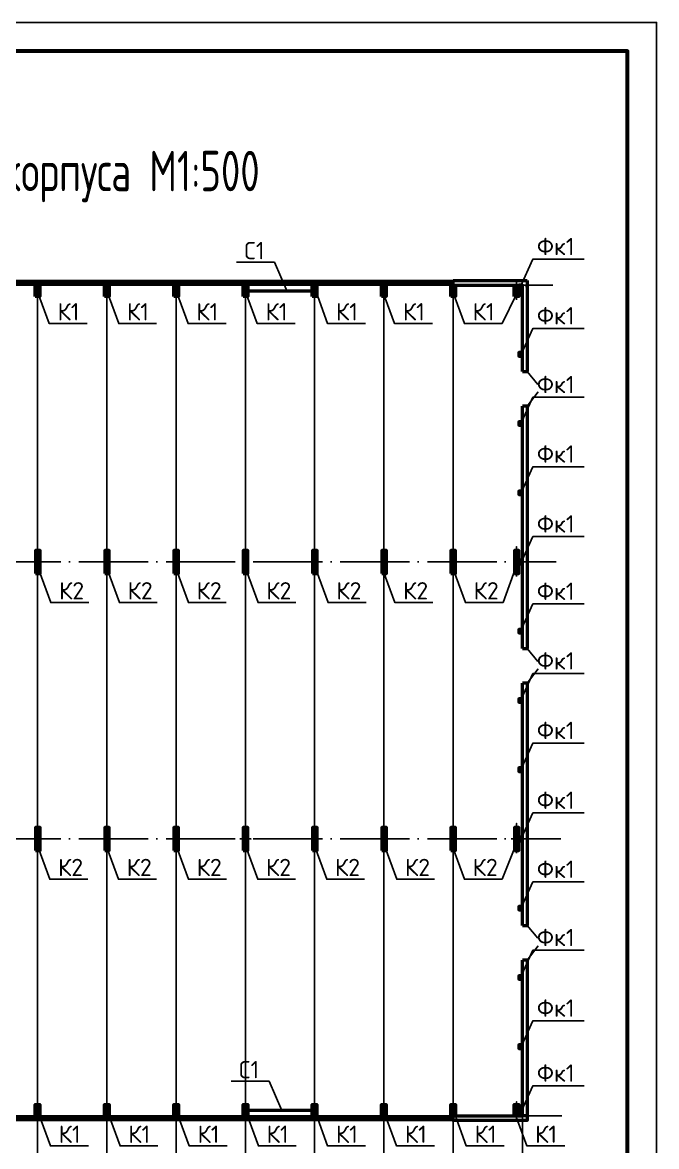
# Model space of a CAD drawing. Header units: millimetres. Extents: x -258526 to -95372, y 16759 to 83244.
# Drawn here: x -128535.7 to -128425.9, y 41733.4 to 41928.2 of the extents above; entities that cross this region are included whole.
import ezdxf

# ---------------------------------------------------------------- set-up
doc = ezdxf.new("R2010")
doc.units = ezdxf.units.MM
doc.header["$LTSCALE"] = 0.5
doc.linetypes.add('ACAD_ISO04W100', pattern=[30, 24, -3, 0, -3])
doc.layers.add('оси', color=7, linetype='ACAD_ISO04W100')
doc.layers.add('тонкие', color=7, linetype='Continuous')
for name, color, linetype, lineweight in [('ТОЛСТЫЕ', 1, 'Continuous', 50), ('ТОЛСТЫЕ3', 7, 'Continuous', 30), ('ТОНКИЕе', 7, 'Continuous', 25), ('я', 220, 'Continuous', 30), ('я1', 210, 'Continuous', 25)]:
    doc.layers.add(name, color=color, linetype=linetype, lineweight=lineweight)
doc.layers.add('штрих', color=7, linetype='Continuous', lineweight=9, true_color=0x000000)
doc.styles.add('Наклонный', font='isocpeur.ttf', dxfattribs={"width": 0.7, "height": 3.5})
doc.styles.add('Наклонный 5', font='isocpeur.ttf', dxfattribs={"height": 7})

msp = doc.modelspace()

# ---------------------------------------------------------------- linework, layer by layer
at = {"layer": 'оси', "color": 0}
for points in [[(-128631.6588, 41882.6724), (-128443.8147, 41882.6724)], [(-128533.103, 41738.6724), (-128533.103, 41738.6724), (-128533.103, 41882.6724)], [(-128533.103, 41882.6724), (-128533.103, 41738.6724)], [(-128521.103, 41738.6724), (-128521.103, 41738.6724), (-128521.103, 41882.6724)], [(-128521.103, 41882.6724), (-128521.103, 41738.6724)], [(-128509.103, 41738.6724), (-128509.103, 41738.6724), (-128509.103, 41882.6724)], [(-128509.103, 41882.6724), (-128509.103, 41738.6724)], [(-128497.103, 41738.6724), (-128497.103, 41738.6724), (-128497.103, 41882.6724)], [(-128497.103, 41882.6724), (-128497.103, 41738.6724)], [(-128485.103, 41738.6724), (-128485.103, 41738.6724), (-128485.103, 41882.6724)], [(-128485.103, 41882.6724), (-128485.103, 41738.6724)], [(-128473.103, 41738.6724), (-128473.103, 41738.6724), (-128473.103, 41882.6724)], [(-128473.103, 41882.6724), (-128473.103, 41738.6724)], [(-128461.103, 41738.6724), (-128461.103, 41738.6724), (-128461.103, 41882.6724)], [(-128461.103, 41882.6724), (-128461.103, 41738.6724)], [(-128449.103, 41867.6724), (-128449.103, 41882.6724)], [(-128449.103, 41819.6724), (-128449.103, 41861.6724)], [(-128631.6588, 41834.6724), (-128443.2285, 41834.6724)], [(-128449.103, 41771.6724), (-128449.103, 41813.6724)], [(-128631.6588, 41786.6724), (-128442.4469, 41786.6724)], [(-128449.103, 41738.6724), (-128449.103, 41738.6724), (-128449.103, 41765.6724)], [(-128631.6588, 41738.6724), (-128442.2523, 41738.6724)]]:
    msp.add_lwpolyline(points, dxfattribs=at)
at = {"layer": 'ТОЛСТЫЕ', "color": 0, "lineweight": 25}
for p, q in [((-128629.903, 41883.4724), (-128449.103, 41883.4724)), ((-128448.303, 41882.6724), (-128629.103, 41882.6724))]:
    msp.add_line(p, q, dxfattribs=at)
at = {"layer": 'ТОЛСТЫЕ', "color": 0}
for p, q in [((-128449.103, 41883.4724), (-128448.303, 41883.4724)), ((-128448.303, 41883.4724), (-128448.303, 41882.296)), ((-128448.303, 41882.296), (-128448.303, 41882.6724))]:
    msp.add_line(p, q, dxfattribs=at)
for points in [[(-128617.103, 41882.6724), (-128617.103, 41882.8724), (-128461.103, 41882.8724), (-128461.103, 41883.0724), (-128617.103, 41883.0724)], [(-128533.503, 41880.6724), (-128533.503, 41882.6724), (-128532.703, 41882.6724), (-128532.703, 41880.6724), (-128533.503, 41880.6724)], [(-128521.503, 41880.6724), (-128521.503, 41882.6724), (-128520.703, 41882.6724), (-128520.703, 41880.6724), (-128521.503, 41880.6724)], [(-128509.503, 41880.6724), (-128509.503, 41882.6724), (-128508.703, 41882.6724), (-128508.703, 41880.6724), (-128509.503, 41880.6724)], [(-128497.503, 41880.6724), (-128497.503, 41882.6724), (-128496.703, 41882.6724), (-128496.703, 41880.6724), (-128497.503, 41880.6724)], [(-128485.503, 41880.6724), (-128485.503, 41882.6724), (-128484.703, 41882.6724), (-128484.703, 41880.6724), (-128485.503, 41880.6724)], [(-128473.503, 41880.6724), (-128473.503, 41882.6724), (-128472.703, 41882.6724), (-128472.703, 41880.6724), (-128473.503, 41880.6724)], [(-128461.503, 41880.6724), (-128461.503, 41882.6724), (-128460.703, 41882.6724), (-128460.703, 41880.6724), (-128461.503, 41880.6724)], [(-128461.103, 41883.4724), (-128448.303, 41883.4724)], [(-128460.703, 41882.6724), (-128449.103, 41882.6724)], [(-128450.503, 41880.6724), (-128450.503, 41882.6724), (-128449.703, 41882.6724), (-128449.703, 41880.6724), (-128450.503, 41880.6724)], [(-128449.703, 41882.0724), (-128449.103, 41882.0724), (-128449.103, 41882.6724), (-128449.703, 41882.6724), (-128449.703, 41882.6724), (-128449.703, 41882.0724), (-128449.103, 41882.6724), (-128449.703, 41882.6724), (-128449.103, 41882.0724)], [(-128449.103, 41867.6724), (-128449.103, 41882.6724)], [(-128448.303, 41882.6724), (-128448.303, 41867.6724)], [(-128496.703, 41881.6724), (-128485.503, 41881.6724)], [(-128449.703, 41870.3724), (-128449.103, 41870.3724), (-128449.103, 41870.9724), (-128449.703, 41870.9724), (-128449.703, 41870.9724), (-128449.703, 41870.3724), (-128449.103, 41870.9724), (-128449.703, 41870.9724), (-128449.103, 41870.3724)], [(-128449.103, 41867.6724), (-128448.2939, 41867.6724), (-128448.303, 41867.6724)], [(-128448.303, 41861.6724), (-128449.103, 41861.6724)], [(-128449.103, 41819.6724), (-128449.103, 41861.6724)], [(-128448.303, 41861.6724), (-128448.303, 41819.6724)], [(-128449.703, 41858.3724), (-128449.103, 41858.3724), (-128449.103, 41858.9724), (-128449.703, 41858.9724), (-128449.703, 41858.9724), (-128449.703, 41858.3724), (-128449.103, 41858.9724), (-128449.703, 41858.9724), (-128449.103, 41858.3724)], [(-128449.703, 41846.3724), (-128449.103, 41846.3724), (-128449.103, 41846.9724), (-128449.703, 41846.9724), (-128449.703, 41846.9724), (-128449.703, 41846.3724), (-128449.103, 41846.9724), (-128449.703, 41846.9724), (-128449.103, 41846.3724)], [(-128533.4783, 41832.6724), (-128532.6783, 41832.6724), (-128532.6783, 41836.6724), (-128533.4783, 41836.6724), (-128533.4783, 41832.6724)], [(-128521.4783, 41832.6724), (-128520.6783, 41832.6724), (-128520.6783, 41836.6724), (-128521.4783, 41836.6724), (-128521.4783, 41832.6724)], [(-128509.4783, 41832.6724), (-128508.6783, 41832.6724), (-128508.6783, 41836.6724), (-128509.4783, 41836.6724), (-128509.4783, 41832.6724)], [(-128497.4783, 41832.6724), (-128496.6783, 41832.6724), (-128496.6783, 41836.6724), (-128497.4783, 41836.6724), (-128497.4783, 41832.6724)], [(-128485.4783, 41832.6724), (-128484.6783, 41832.6724), (-128484.6783, 41836.6724), (-128485.4783, 41836.6724), (-128485.4783, 41832.6724)], [(-128473.4783, 41832.6724), (-128472.6783, 41832.6724), (-128472.6783, 41836.6724), (-128473.4783, 41836.6724), (-128473.4783, 41832.6724)], [(-128461.4783, 41832.6724), (-128460.6783, 41832.6724), (-128460.6783, 41836.6724), (-128461.4783, 41836.6724), (-128461.4783, 41832.6724)], [(-128450.4783, 41832.6724), (-128449.703, 41832.6724), (-128449.703, 41836.6724), (-128450.4783, 41836.6724), (-128450.4783, 41832.6724)], [(-128449.703, 41834.3724), (-128449.103, 41834.3724), (-128449.103, 41834.9724), (-128449.703, 41834.9724), (-128449.703, 41834.9724), (-128449.703, 41834.3724), (-128449.103, 41834.9724), (-128449.703, 41834.9724), (-128449.103, 41834.3724)], [(-128449.703, 41822.3724), (-128449.103, 41822.3724), (-128449.103, 41822.9724), (-128449.703, 41822.9724), (-128449.703, 41822.9724), (-128449.703, 41822.3724), (-128449.103, 41822.9724), (-128449.703, 41822.9724), (-128449.103, 41822.3724)], [(-128449.103, 41819.6724), (-128448.2939, 41819.6724), (-128448.303, 41819.6724)], [(-128449.103, 41771.6724), (-128449.103, 41813.6724)], [(-128448.303, 41813.6724), (-128449.103, 41813.6724)], [(-128448.303, 41813.6724), (-128448.303, 41771.6724)], [(-128449.703, 41810.3724), (-128449.103, 41810.3724), (-128449.103, 41810.9724), (-128449.703, 41810.9724), (-128449.703, 41810.9724), (-128449.703, 41810.3724), (-128449.103, 41810.9724), (-128449.703, 41810.9724), (-128449.103, 41810.3724)], [(-128449.703, 41798.3724), (-128449.103, 41798.3724), (-128449.103, 41798.9724), (-128449.703, 41798.9724), (-128449.703, 41798.9724), (-128449.703, 41798.3724), (-128449.103, 41798.9724), (-128449.703, 41798.9724), (-128449.103, 41798.3724)], [(-128533.4783, 41784.6724), (-128532.6783, 41784.6724), (-128532.6783, 41788.6724), (-128533.4783, 41788.6724), (-128533.4783, 41784.6724)], [(-128521.4783, 41784.6724), (-128520.6783, 41784.6724), (-128520.6783, 41788.6724), (-128521.4783, 41788.6724), (-128521.4783, 41784.6724)], [(-128509.4783, 41784.6724), (-128508.6783, 41784.6724), (-128508.6783, 41788.6724), (-128509.4783, 41788.6724), (-128509.4783, 41784.6724)], [(-128497.4783, 41784.6724), (-128496.6783, 41784.6724), (-128496.6783, 41788.6724), (-128497.4783, 41788.6724), (-128497.4783, 41784.6724)], [(-128485.4783, 41784.6724), (-128484.6783, 41784.6724), (-128484.6783, 41788.6724), (-128485.4783, 41788.6724), (-128485.4783, 41784.6724)], [(-128473.4783, 41784.6724), (-128472.6783, 41784.6724), (-128472.6783, 41788.6724), (-128473.4783, 41788.6724), (-128473.4783, 41784.6724)], [(-128461.4783, 41784.6724), (-128460.6783, 41784.6724), (-128460.6783, 41788.6724), (-128461.4783, 41788.6724), (-128461.4783, 41784.6724)], [(-128450.4783, 41784.6724), (-128449.703, 41784.6724), (-128449.703, 41788.6724), (-128450.4783, 41788.6724), (-128450.4783, 41784.6724)], [(-128449.703, 41786.3724), (-128449.103, 41786.3724), (-128449.103, 41786.9724), (-128449.703, 41786.9724), (-128449.703, 41786.9724), (-128449.703, 41786.3724), (-128449.103, 41786.9724), (-128449.703, 41786.9724), (-128449.103, 41786.3724)], [(-128449.703, 41774.3724), (-128449.103, 41774.3724), (-128449.103, 41774.9724), (-128449.703, 41774.9724), (-128449.703, 41774.9724), (-128449.703, 41774.3724), (-128449.103, 41774.9724), (-128449.703, 41774.9724), (-128449.103, 41774.3724)], [(-128449.103, 41771.6724), (-128448.2939, 41771.6724), (-128448.303, 41771.6724)], [(-128449.103, 41762.6724), (-128449.103, 41765.6724)], [(-128448.303, 41765.6724), (-128449.103, 41765.6724)], [(-128448.303, 41765.6724), (-128448.303, 41738.6724), (-128449.103, 41738.6724), (-128449.103, 41765.6724)], [(-128449.703, 41762.3724), (-128449.103, 41762.3724), (-128449.103, 41762.9724), (-128449.703, 41762.9724), (-128449.703, 41762.9724), (-128449.703, 41762.3724), (-128449.103, 41762.9724), (-128449.703, 41762.9724), (-128449.103, 41762.3724)], [(-128449.703, 41750.3724), (-128449.103, 41750.3724), (-128449.103, 41750.9724), (-128449.703, 41750.9724), (-128449.703, 41750.9724), (-128449.703, 41750.3724), (-128449.103, 41750.9724), (-128449.703, 41750.9724), (-128449.103, 41750.3724)], [(-128533.503, 41738.6724), (-128533.503, 41740.6724), (-128532.703, 41740.6724), (-128532.703, 41738.6724), (-128533.503, 41738.6724)], [(-128521.503, 41738.6724), (-128521.503, 41740.6724), (-128520.703, 41740.6724), (-128520.703, 41738.6724), (-128521.503, 41738.6724)], [(-128509.503, 41738.6724), (-128509.503, 41740.6724), (-128508.703, 41740.6724), (-128508.703, 41738.6724), (-128509.503, 41738.6724)], [(-128497.503, 41738.6724), (-128497.503, 41740.6724), (-128496.703, 41740.6724), (-128496.703, 41738.6724), (-128497.503, 41738.6724)], [(-128485.503, 41738.6724), (-128485.503, 41740.6724), (-128484.703, 41740.6724), (-128484.703, 41738.6724), (-128485.503, 41738.6724)], [(-128473.503, 41738.6724), (-128473.503, 41740.6724), (-128472.703, 41740.6724), (-128472.703, 41738.6724), (-128473.503, 41738.6724)], [(-128461.503, 41738.6724), (-128461.503, 41740.6724), (-128460.703, 41740.6724), (-128460.703, 41738.6724), (-128461.503, 41738.6724)], [(-128450.503, 41738.6724), (-128450.503, 41740.6724), (-128449.703, 41740.6724), (-128449.703, 41738.6724), (-128450.503, 41738.6724)], [(-128461.103, 41738.6724), (-128461.103, 41738.4724), (-128617.103, 41738.4724), (-128617.103, 41738.2724), (-128461.103, 41738.2724)], [(-128533.103, 41737.8724), (-128533.103, 41738.6724)], [(-128521.103, 41737.8724), (-128521.103, 41738.6724)], [(-128509.103, 41737.8724), (-128509.103, 41738.6724)], [(-128497.103, 41737.8724), (-128497.103, 41738.6724)], [(-128496.703, 41739.6724), (-128485.503, 41739.6724)], [(-128485.103, 41737.8724), (-128485.103, 41738.6724)], [(-128473.103, 41737.8724), (-128473.103, 41738.6724)], [(-128461.103, 41737.8724), (-128461.103, 41738.6724)], [(-128448.303, 41738.6724), (-128448.303, 41737.8724), (-128461.103, 41737.8724), (-128461.103, 41738.6724), (-128449.703, 41738.6724)], [(-128449.703, 41738.6724), (-128449.103, 41738.6724), (-128449.103, 41739.2724), (-128449.703, 41739.2724), (-128449.703, 41739.2724), (-128449.703, 41738.6724), (-128449.103, 41739.2724), (-128449.703, 41739.2724), (-128449.103, 41738.6724)]]:
    msp.add_lwpolyline(points, dxfattribs=at)
at = {"layer": 'ТОЛСТЫЕ', "color": 0, "lineweight": 25}
msp.add_lwpolyline([(-128629.903, 41738.6724), (-128629.903, 41737.8724), (-128448.303, 41737.8724), (-128448.303, 41738.6724), (-128629.903, 41738.6724)], dxfattribs=at)
at = {"layer": 'ТОЛСТЫЕ3', "color": 0}
for points in [[(-128533.103, 41882.6724), (-128533.103, 41883.4724)], [(-128521.103, 41882.6724), (-128521.103, 41883.4724)], [(-128509.103, 41882.6724), (-128509.103, 41883.4724)], [(-128497.103, 41882.6724), (-128497.103, 41883.4724)], [(-128485.103, 41882.6724), (-128485.103, 41883.4724)], [(-128473.103, 41882.6724), (-128473.103, 41883.4724)], [(-128461.103, 41882.6724), (-128461.103, 41883.4724)]]:
    msp.add_lwpolyline(points, dxfattribs=at)
at = {"layer": 'тонкие', "color": 0}
for points in [[(-128533.503, 41880.6724), (-128533.103, 41880.6724), (-128533.103, 41883.1116), (-128533.103, 41880.1297)], [(-128521.503, 41880.6724), (-128521.103, 41880.6724), (-128521.103, 41883.1116), (-128521.103, 41880.1297)], [(-128509.503, 41880.6724), (-128509.103, 41880.6724), (-128509.103, 41883.1116), (-128509.103, 41880.1297)], [(-128497.503, 41880.6724), (-128497.103, 41880.6724), (-128497.103, 41883.1116), (-128497.103, 41880.1297)], [(-128485.503, 41880.6724), (-128485.103, 41880.6724), (-128485.103, 41883.1116), (-128485.103, 41880.1297)], [(-128473.503, 41880.6724), (-128473.103, 41880.6724), (-128473.103, 41883.1116), (-128473.103, 41880.1297)], [(-128461.503, 41880.6724), (-128461.103, 41880.6724), (-128461.103, 41883.1116), (-128461.103, 41880.1297)], [(-128450.503, 41880.6724), (-128450.103, 41880.6724), (-128450.103, 41883.1116), (-128450.103, 41880.1297)], [(-128450.103, 41834.6724), (-128450.103, 41837.356), (-128450.103, 41832.1849)], [(-128533.103, 41786.6724), (-128533.103, 41789.356), (-128533.103, 41784.1849)], [(-128521.103, 41786.6724), (-128521.103, 41789.356), (-128521.103, 41784.1849)], [(-128509.103, 41786.6724), (-128509.103, 41789.356), (-128509.103, 41784.1849)], [(-128497.103, 41786.6724), (-128497.103, 41789.356), (-128497.103, 41784.1849)], [(-128485.103, 41786.6724), (-128485.103, 41789.356), (-128485.103, 41784.1849)], [(-128473.103, 41786.6724), (-128473.103, 41789.356), (-128473.103, 41784.1849)], [(-128461.103, 41786.6724), (-128461.103, 41789.356), (-128461.103, 41784.1849)], [(-128450.103, 41786.6724), (-128450.103, 41789.356), (-128450.103, 41784.1849)], [(-128449.103, 41786.6724), (-128450.103, 41786.6724), (-128450.103, 41787.3871), (-128450.103, 41786.2341)], [(-128533.4783, 41786.6724), (-128532.1549, 41786.6724), (-128534.0511, 41786.6724)], [(-128521.4783, 41786.6724), (-128520.1549, 41786.6724), (-128522.0511, 41786.6724)], [(-128509.4783, 41786.6724), (-128508.1549, 41786.6724), (-128510.0511, 41786.6724)], [(-128497.4783, 41786.6724), (-128496.1549, 41786.6724), (-128498.0511, 41786.6724)], [(-128485.4783, 41786.6724), (-128484.1549, 41786.6724), (-128486.0511, 41786.6724)], [(-128473.4783, 41786.6724), (-128472.1549, 41786.6724), (-128474.0511, 41786.6724)], [(-128461.4783, 41786.6724), (-128460.1549, 41786.6724), (-128462.0511, 41786.6724)], [(-128450.4783, 41786.6724), (-128449.1549, 41786.6724), (-128451.0511, 41786.6724)], [(-128534.103, 41738.6724), (-128533.103, 41738.6724), (-128533.103, 41741.1116), (-128533.103, 41738.1297)], [(-128522.103, 41738.6724), (-128521.103, 41738.6724), (-128521.103, 41741.1116), (-128521.103, 41738.1297)], [(-128510.103, 41738.6724), (-128509.103, 41738.6724), (-128509.103, 41741.1116), (-128509.103, 41738.1297)], [(-128498.103, 41738.6724), (-128497.103, 41738.6724), (-128497.103, 41741.1116), (-128497.103, 41738.1297)], [(-128486.103, 41738.6724), (-128485.103, 41738.6724), (-128485.103, 41741.1116), (-128485.103, 41738.1297)], [(-128474.103, 41738.6724), (-128473.103, 41738.6724), (-128473.103, 41741.1116), (-128473.103, 41738.1297)], [(-128462.103, 41738.6724), (-128461.103, 41738.6724), (-128461.103, 41741.1116), (-128461.103, 41738.1297)], [(-128451.103, 41738.6724), (-128450.103, 41738.6724), (-128450.103, 41741.1116), (-128450.103, 41738.1297)], [(-128449.103, 41738.6724), (-128450.103, 41738.6724), (-128450.103, 41741.1241)]]:
    msp.add_lwpolyline(points, dxfattribs=at)
at = {"layer": 'ТОНКИЕе', "color": 0}
for points in [[(-128489.8781, 41881.5741), (-128492.0778, 41886.6293), (-128498.6396, 41886.6547)], [(-128449.4044, 41882.4251), (-128447.2732, 41887.1611), (-128438.3837, 41887.1611)], [(-128533.1084, 41881.5157), (-128531.0911, 41876.0068), (-128524.5193, 41876.0068)], [(-128521.0672, 41881.5157), (-128519.0499, 41876.0068), (-128512.4781, 41876.0068)], [(-128509.05, 41881.5157), (-128507.0328, 41876.0068), (-128500.4609, 41876.0068)], [(-128497.0609, 41881.5157), (-128495.0436, 41876.0068), (-128488.4718, 41876.0068)], [(-128484.8634, 41881.5157), (-128482.8461, 41876.0068), (-128476.2743, 41876.0068)], [(-128473.2647, 41881.5157), (-128471.2474, 41876.0068), (-128464.6756, 41876.0068)], [(-128461.1712, 41881.5157), (-128459.1539, 41876.0068), (-128452.5821, 41876.0068)], [(-128452.5821, 41876.0068), (-128450.103, 41881.0724)], [(-128449.4044, 41870.42), (-128447.2732, 41875.1561), (-128438.3837, 41875.1561)], [(-128448.2939, 41867.6724), (-128446.4446, 41865.4525)], [(-128449.4044, 41858.502), (-128447.2732, 41863.2381), (-128438.3837, 41863.2381)], [(-128448.303, 41861.6724), (-128446.3839, 41864.1466)], [(-128449.4044, 41846.4526), (-128447.2732, 41851.1887), (-128438.3837, 41851.1887)], [(-128449.4044, 41834.3432), (-128447.2732, 41839.0793), (-128438.3837, 41839.0793)], [(-128452.4068, 41827.6486), (-128450.103, 41834.0724)], [(-128532.8367, 41833.1576), (-128530.8194, 41827.6486), (-128524.2476, 41827.6486)], [(-128520.9626, 41833.1576), (-128518.9453, 41827.6486), (-128512.3735, 41827.6486)], [(-128509.0006, 41833.1576), (-128506.9833, 41827.6486), (-128500.4115, 41827.6486)], [(-128496.9289, 41833.1576), (-128494.9116, 41827.6486), (-128488.3398, 41827.6486)], [(-128484.7873, 41833.1576), (-128482.7701, 41827.6486), (-128476.1982, 41827.6486)], [(-128473.222, 41833.1576), (-128471.2047, 41827.6486), (-128464.6329, 41827.6486)], [(-128460.9959, 41833.1576), (-128458.9786, 41827.6486), (-128452.4068, 41827.6486)], [(-128449.4044, 41822.6636), (-128447.2732, 41827.3997), (-128438.3837, 41827.3997)], [(-128448.2939, 41819.6724), (-128446.4446, 41817.4525)], [(-128448.303, 41813.6724), (-128446.3839, 41816.1466)], [(-128449.4044, 41810.602), (-128447.2732, 41815.3381), (-128438.3837, 41815.3381)], [(-128449.4044, 41798.5493), (-128447.2732, 41803.2854), (-128438.3837, 41803.2854)], [(-128449.4044, 41786.44), (-128447.2732, 41791.1761), (-128438.3837, 41791.1761)], [(-128533.017, 41785.2056), (-128530.9998, 41779.6967), (-128524.4279, 41779.6967)], [(-128521.1184, 41785.2056), (-128519.1011, 41779.6967), (-128512.5293, 41779.6967)], [(-128508.985, 41785.2056), (-128506.9678, 41779.6967), (-128500.3959, 41779.6967)], [(-128496.9848, 41785.2056), (-128494.9676, 41779.6967), (-128488.3957, 41779.6967)], [(-128485.0274, 41785.2056), (-128483.0101, 41779.6967), (-128476.4383, 41779.6967)], [(-128472.8943, 41785.2056), (-128470.877, 41779.6967), (-128464.3052, 41779.6967)], [(-128461.1712, 41785.2056), (-128459.1539, 41779.6967), (-128452.5821, 41779.6967)], [(-128452.5821, 41779.6967), (-128450.0783, 41786.0724)], [(-128449.4044, 41774.4792), (-128447.2732, 41779.2152), (-128438.3837, 41779.2152)], [(-128448.2939, 41771.6724), (-128446.4446, 41769.4525)], [(-128449.4044, 41762.6569), (-128447.2732, 41767.393), (-128438.3837, 41767.393)], [(-128448.303, 41765.6724), (-128446.3839, 41768.1466)], [(-128449.4044, 41750.4264), (-128447.2732, 41755.1625), (-128438.3837, 41755.1625)], [(-128490.8018, 41739.6096), (-128493.0015, 41744.6648), (-128499.5633, 41744.6902)], [(-128449.4044, 41739.1632), (-128447.2732, 41743.8993), (-128438.3837, 41743.8993)], [(-128533.103, 41738.6724), (-128533.103, 41706.6037)], [(-128532.9042, 41738.9636), (-128530.887, 41733.4547), (-128524.3151, 41733.4547)], [(-128521.103, 41738.6724), (-128521.103, 41706.6037)], [(-128520.8461, 41738.9636), (-128518.8288, 41733.4547), (-128512.257, 41733.4547)], [(-128509.103, 41738.6724), (-128509.103, 41706.6037)], [(-128508.8462, 41738.9636), (-128506.8289, 41733.4547), (-128500.2571, 41733.4547)], [(-128497.103, 41738.6724), (-128497.103, 41706.6037)], [(-128496.8647, 41738.9636), (-128494.8474, 41733.4547), (-128488.2756, 41733.4547)], [(-128485.103, 41738.6724), (-128485.103, 41706.6037)], [(-128484.8659, 41738.9636), (-128482.8487, 41733.4547), (-128476.2768, 41733.4547)], [(-128473.103, 41738.6724), (-128473.103, 41706.6037)], [(-128472.9212, 41738.9636), (-128470.9039, 41733.4547), (-128464.3321, 41733.4547)], [(-128461.103, 41738.6724), (-128461.103, 41706.6037)], [(-128460.8376, 41738.9636), (-128458.8203, 41733.4547), (-128452.2485, 41733.4547)], [(-128450.3481, 41738.9636), (-128448.3308, 41733.4547), (-128441.759, 41733.4547)], [(-128449.103, 41738.6724), (-128449.103, 41706.6037)]]:
    msp.add_lwpolyline(points, dxfattribs=at)
at = {"layer": 'штрих', "color": 0}
for points in [[(-128533.503, 41882.6724), (-128533.503, 41882.2724), (-128532.703, 41882.2724), (-128532.703, 41881.0724), (-128533.503, 41881.0724)], [(-128521.503, 41882.6724), (-128521.503, 41882.2724), (-128520.703, 41882.2724), (-128520.703, 41881.0724), (-128521.503, 41881.0724)], [(-128509.503, 41882.6724), (-128509.503, 41882.2724), (-128508.703, 41882.2724), (-128508.703, 41881.0724), (-128509.503, 41881.0724)], [(-128497.503, 41882.6724), (-128497.503, 41882.2724), (-128496.703, 41882.2724), (-128496.703, 41881.0724), (-128497.503, 41881.0724)], [(-128485.503, 41882.6724), (-128485.503, 41882.2724), (-128484.703, 41882.2724), (-128484.703, 41881.0724), (-128485.503, 41881.0724)], [(-128473.503, 41882.6724), (-128473.503, 41882.2724), (-128472.703, 41882.2724), (-128472.703, 41881.0724), (-128473.503, 41881.0724)], [(-128461.503, 41882.6724), (-128461.503, 41882.2724), (-128460.703, 41882.2724), (-128460.703, 41881.0724), (-128461.503, 41881.0724)], [(-128450.503, 41882.6724), (-128450.503, 41882.2724), (-128449.703, 41882.2724), (-128449.703, 41881.0724), (-128450.503, 41881.0724)], [(-128533.4783, 41832.6724), (-128533.4783, 41834.0724), (-128532.6783, 41834.0724), (-128532.6783, 41834.0724), (-128532.6783, 41835.2724), (-128533.4783, 41835.2724)], [(-128521.4783, 41832.6724), (-128521.4783, 41834.0724), (-128520.6783, 41834.0724), (-128520.6783, 41834.0724), (-128520.6783, 41835.2724), (-128521.4783, 41835.2724)], [(-128509.4783, 41832.6724), (-128509.4783, 41834.0724), (-128508.6783, 41834.0724), (-128508.6783, 41834.0724), (-128508.6783, 41835.2724), (-128509.4783, 41835.2724)], [(-128497.4783, 41832.6724), (-128497.4783, 41834.0724), (-128496.6783, 41834.0724), (-128496.6783, 41834.0724), (-128496.6783, 41835.2724), (-128497.4783, 41835.2724)], [(-128485.4783, 41832.6724), (-128485.4783, 41834.0724), (-128484.6783, 41834.0724), (-128484.6783, 41834.0724), (-128484.6783, 41835.2724), (-128485.4783, 41835.2724)], [(-128473.4783, 41832.6724), (-128473.4783, 41834.0724), (-128472.6783, 41834.0724), (-128472.6783, 41834.0724), (-128472.6783, 41835.2724), (-128473.4783, 41835.2724)], [(-128461.4783, 41832.6724), (-128461.4783, 41834.0724), (-128460.6783, 41834.0724), (-128460.6783, 41834.0724), (-128460.6783, 41835.2724), (-128461.4783, 41835.2724)], [(-128450.4783, 41832.6724), (-128450.4783, 41834.0724), (-128449.6783, 41834.0724), (-128449.703, 41834.0724), (-128449.703, 41835.2724), (-128450.4783, 41835.2724)], [(-128533.4783, 41784.6724), (-128533.4783, 41786.0724), (-128532.6783, 41786.0724), (-128532.6783, 41786.0724), (-128532.6783, 41787.2724), (-128533.4783, 41787.2724)], [(-128521.4783, 41784.6724), (-128521.4783, 41786.0724), (-128520.6783, 41786.0724), (-128520.6783, 41786.0724), (-128520.6783, 41787.2724), (-128521.4783, 41787.2724)], [(-128509.4783, 41784.6724), (-128509.4783, 41786.0724), (-128508.6783, 41786.0724), (-128508.6783, 41786.0724), (-128508.6783, 41787.2724), (-128509.4783, 41787.2724)], [(-128497.4783, 41784.6724), (-128497.4783, 41786.0724), (-128496.6783, 41786.0724), (-128496.6783, 41786.0724), (-128496.6783, 41787.2724), (-128497.4783, 41787.2724)], [(-128485.4783, 41784.6724), (-128485.4783, 41786.0724), (-128484.6783, 41786.0724), (-128484.6783, 41786.0724), (-128484.6783, 41787.2724), (-128485.4783, 41787.2724)], [(-128473.4783, 41784.6724), (-128473.4783, 41786.0724), (-128472.6783, 41786.0724), (-128472.6783, 41786.0724), (-128472.6783, 41787.2724), (-128473.4783, 41787.2724)], [(-128461.4783, 41784.6724), (-128461.4783, 41786.0724), (-128460.6783, 41786.0724), (-128460.6783, 41786.0724), (-128460.6783, 41787.2724), (-128461.4783, 41787.2724)], [(-128450.4783, 41784.6724), (-128450.4783, 41786.0724), (-128449.6783, 41786.0724), (-128449.703, 41786.0724), (-128449.703, 41787.2724), (-128450.4783, 41787.2724)], [(-128533.503, 41740.6724), (-128533.503, 41740.2724), (-128532.703, 41740.2724), (-128532.703, 41739.0724), (-128533.503, 41739.0724)], [(-128521.503, 41740.6724), (-128521.503, 41740.2724), (-128520.703, 41740.2724), (-128520.703, 41739.0724), (-128521.503, 41739.0724)], [(-128509.503, 41740.6724), (-128509.503, 41740.2724), (-128508.703, 41740.2724), (-128508.703, 41739.0724), (-128509.503, 41739.0724)], [(-128497.503, 41740.6724), (-128497.503, 41740.2724), (-128496.703, 41740.2724), (-128496.703, 41739.0724), (-128497.503, 41739.0724)], [(-128485.503, 41740.6724), (-128485.503, 41740.2724), (-128484.703, 41740.2724), (-128484.703, 41739.0724), (-128485.503, 41739.0724)], [(-128473.503, 41740.6724), (-128473.503, 41740.2724), (-128472.703, 41740.2724), (-128472.703, 41739.0724), (-128473.503, 41739.0724)], [(-128461.503, 41740.6724), (-128461.503, 41740.2724), (-128460.703, 41740.2724), (-128460.703, 41739.0724), (-128461.503, 41739.0724)], [(-128450.503, 41740.6724), (-128450.503, 41740.2724), (-128449.703, 41740.2724), (-128449.703, 41739.0724), (-128450.503, 41739.0724)]]:
    msp.add_lwpolyline(points, dxfattribs=at)
at = {"layer": 'я', "color": 7, "lineweight": 60}
msp.add_lwpolyline([(-128825.8613, 41636.1822), (-128430.8613, 41636.1822), (-128430.8613, 41923.1822), (-128825.8613, 41923.1822), (-128825.8613, 41636.1822)], dxfattribs=at)
at = {"layer": 'я1', "color": 7}
msp.add_lwpolyline([(-128845.8613, 41631.1822), (-128425.8613, 41631.1822), (-128425.8613, 41928.1822), (-128845.8613, 41928.1822), (-128845.8613, 41631.1822)], dxfattribs=at)

# ---------------------------------------------------------------- texts
at = {"layer": 'ТОНКИЕе', "color": 0, "attachment_point": 1}
for s, width, insert, char_height, style in [('{\\Q0;План производственного корпуса М1:500}', 660.87029, (-128618.5002, 41905.9362), 7, 'Наклонный'), ('С1', 2.966998, (-128497.3022, 41890.1465), 3, 'Наклонный 5'), ('Фк1', 2.966998, (-128446.5955, 41890.8576), 3, 'Наклонный 5'), ('К1', 2.966998, (-128529.6612, 41879.544), 3, 'Наклонный 5'), ('К1', 2.966998, (-128517.62, 41879.544), 3, 'Наклонный 5'), ('К1', 2.966998, (-128505.6029, 41879.544), 3, 'Наклонный 5'), ('К1', 2.966998, (-128493.6137, 41879.544), 3, 'Наклонный 5'), ('К1', 2.966998, (-128481.4162, 41879.544), 3, 'Наклонный 5'), ('К1', 2.966998, (-128469.8175, 41879.544), 3, 'Наклонный 5'), ('К1', 2.966998, (-128457.724, 41879.544), 3, 'Наклонный 5'), ('Фк1', 2.966998, (-128446.5955, 41878.8525), 3, 'Наклонный 5'), ('Фк1', 2.966998, (-128446.5955, 41866.9346), 3, 'Наклонный 5'), ('Фк1', 2.966998, (-128446.5955, 41854.8852), 3, 'Наклонный 5'), ('Фк1', 2.966998, (-128446.5955, 41842.7757), 3, 'Наклонный 5'), ('К2', 2.966998, (-128529.3895, 41831.1858), 3, 'Наклонный 5'), ('К2', 2.966998, (-128517.5154, 41831.1858), 3, 'Наклонный 5'), ('К2', 2.966998, (-128505.5534, 41831.1858), 3, 'Наклонный 5'), ('К2', 2.966998, (-128493.4817, 41831.1858), 3, 'Наклонный 5'), ('К2', 2.966998, (-128481.3401, 41831.1858), 3, 'Наклонный 5'), ('К2', 2.966998, (-128469.7748, 41831.1858), 3, 'Наклонный 5'), ('К2', 2.966998, (-128457.5487, 41831.1858), 3, 'Наклонный 5'), ('Фк1', 2.966998, (-128446.5955, 41831.0961), 3, 'Наклонный 5'), ('Фк1', 2.966998, (-128446.5955, 41819.0345), 3, 'Наклонный 5'), ('Фк1', 2.966998, (-128446.5955, 41806.9819), 3, 'Наклонный 5'), ('Фк1', 2.966998, (-128446.5955, 41794.8725), 3, 'Наклонный 5'), ('К2', 2.966998, (-128529.5698, 41783.2339), 3, 'Наклонный 5'), ('К2', 2.966998, (-128517.6712, 41783.2339), 3, 'Наклонный 5'), ('К2', 2.966998, (-128505.5378, 41783.2339), 3, 'Наклонный 5'), ('К2', 2.966998, (-128493.5377, 41783.2339), 3, 'Наклонный 5'), ('К2', 2.966998, (-128481.5802, 41783.2339), 3, 'Наклонный 5'), ('К2', 2.966998, (-128469.4471, 41783.2339), 3, 'Наклонный 5'), ('К2', 2.966998, (-128457.724, 41783.2339), 3, 'Наклонный 5'), ('Фк1', 2.966998, (-128446.5955, 41782.9117), 3, 'Наклонный 5'), ('Фк1', 2.966998, (-128446.5955, 41771.0894), 3, 'Наклонный 5'), ('Фк1', 2.966998, (-128446.5955, 41758.8589), 3, 'Наклонный 5'), ('С1', 2.966998, (-128498.2259, 41748.1821), 3, 'Наклонный 5'), ('Фк1', 2.966998, (-128446.5955, 41747.5957), 3, 'Наклонный 5'), ('К1', 2.966998, (-128529.457, 41736.9919), 3, 'Наклонный 5'), ('К1', 2.966998, (-128517.3989, 41736.9919), 3, 'Наклонный 5'), ('К1', 2.966998, (-128505.399, 41736.9919), 3, 'Наклонный 5'), ('К1', 2.966998, (-128493.4175, 41736.9919), 3, 'Наклонный 5'), ('К1', 2.966998, (-128481.4187, 41736.9919), 3, 'Наклонный 5'), ('К1', 2.966998, (-128469.474, 41736.9919), 3, 'Наклонный 5'), ('К1', 2.966998, (-128457.3904, 41736.9919), 3, 'Наклонный 5'), ('К1', 2.966998, (-128446.9009, 41736.9919), 3, 'Наклонный 5')]:
    msp.add_mtext_dynamic_manual_height_columns(s, width=width, gutter_width=35, heights=[0], dxfattribs=dict(at, insert=insert, char_height=char_height, style=style))

doc.saveas('drawing.dxf')
